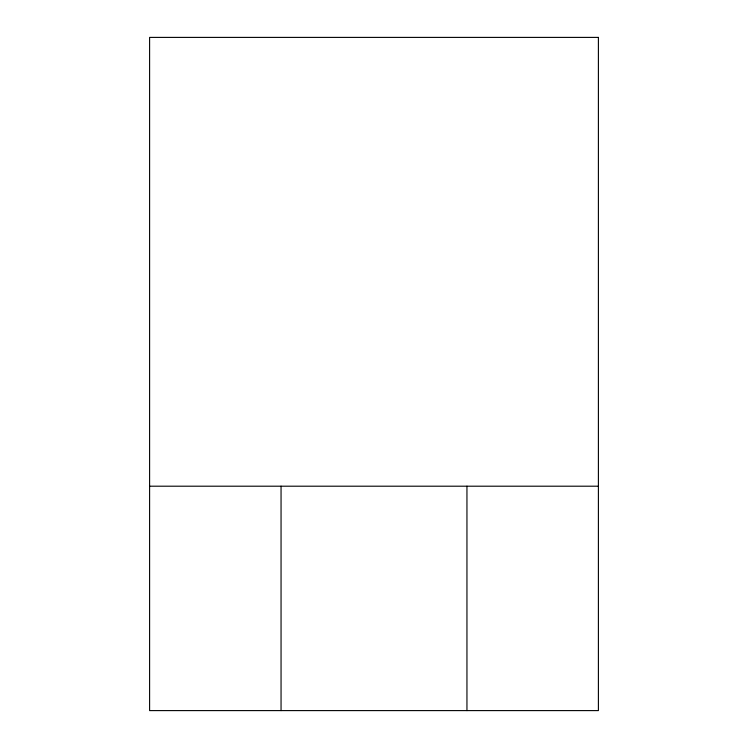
<?xml version="1.0" encoding="UTF-8"?>
<svg xmlns="http://www.w3.org/2000/svg" width="748" height="748" viewBox="0 0 748 748"><rect width="100%" height="100%" fill="white"/><g stroke="black" fill="none" stroke-linecap="round" stroke-linejoin="round"><path stroke-width="1.12" d="M149.6 486.2L598.4 486.2M466.948 486.2L466.948 710.6M281.052 486.2L281.052 710.6M598.4 37.4L149.6 37.4L149.6 710.6L598.4 710.6L598.4 37.4"/></g></svg>
